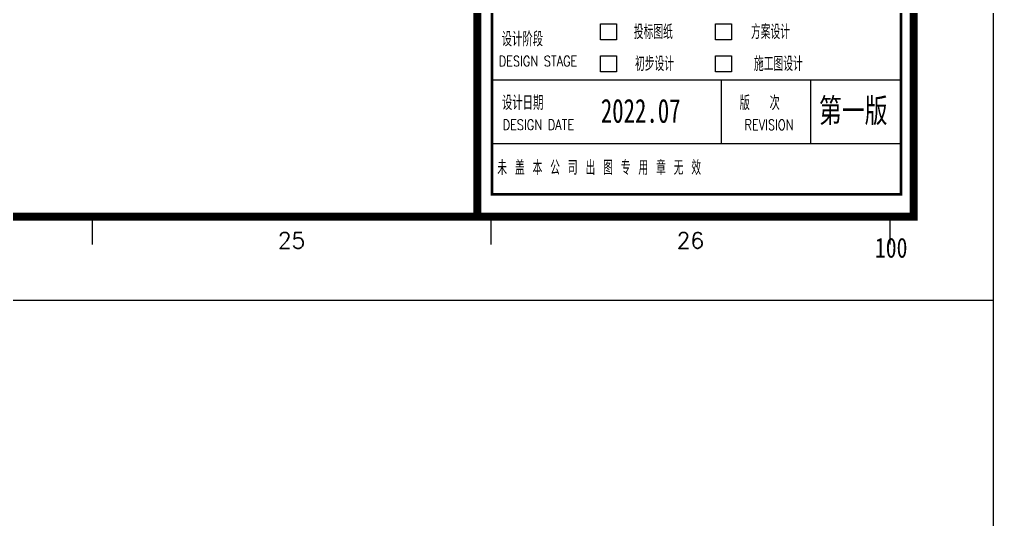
# Model space of a CAD drawing. Header units: inches. Extents: x 0 to 508000, y 0 to 738838.
# Drawn here: x 235089 to 247300, y 309691 to 315956 of the extents above; entities that cross this region are included whole.
import ezdxf
from ezdxf.enums import TextEntityAlignment as Align

# ---------------------------------------------------------------- set-up
doc = ezdxf.new("R2010")
doc.units = ezdxf.units.IN
doc.header["$LTSCALE"] = 1000
doc.header["$MEASUREMENT"] = 0
doc.layers.get('0').update_dxf_attribs({"true_color": 0xffffff})
for name, color, linetype, true_color in [('TK', 7, 'Continuous', 0xffffff), ('TK-TEXT', 4, 'Continuous', 0x00ffff), ('ZG-图框层', 4, 'Continuous', 0x00ffff), ('ZG-比例', 140, 'Continuous', 0x00bfff)]:
    doc.layers.add(name, color=color, linetype=linetype, true_color=true_color)
doc.styles.add('CCIAD-图框(可变字)', font='simhei.ttf', dxfattribs={"height": 0.2, "bigfont": 'gbcbig.shx'})
doc.styles.add('ISOCP', font='txt.shx', dxfattribs={"height": 0.2, "bigfont": 'gbcbig.shx'})
doc.styles.add('基本字体', font='simplex.shx', dxfattribs={"height": 0.2, "bigfont": 'gbcbig.shx'})
doc.styles.add('宋体-TK', font='simsun.ttc', dxfattribs={"height": 0.2, "bigfont": 'gbcbig.shx'})

# ---------------------------------------------------------------- blocks, each defined once
blk = doc.blocks.new('DAnoyomous24367')
at = {"layer": 'TK', "style": '基本字体'}
blk.add_text('设计阶段', height=180, dxfattribs=at).set_placement((241134, 315620))
at = {"layer": 'TK', "style": '基本字体', "width": 0.8}
blk.add_text('DESIGN STAGE', height=130, dxfattribs=at).set_placement((241097, 315370))
blk = doc.blocks.new('DAnoyomous24370')
at = {"layer": 'TK', "style": '基本字体'}
blk.add_text('设计日期', height=180, dxfattribs=at).set_placement((241138, 314822))
at = {"layer": 'TK', "style": '基本字体', "width": 0.8}
blk.add_text('DESIGN DATE', height=130.03, dxfattribs=at).set_placement((241146, 314572))
blk = doc.blocks.new('DAnoyomous24376')
at = {"layer": 'TK', "style": '基本字体'}
blk.add_text('版  次', height=180, dxfattribs=at).set_placement((244116, 314821))
at = {"layer": 'TK', "style": '基本字体', "width": 0.8}
blk.add_text('REVISION', height=130, dxfattribs=at).set_placement((244178, 314571))

msp = doc.modelspace()

# ---------------------------------------------------------------- linework, layer by layer
at = {"lineweight": -3}
msp.add_line((247300, 282438), (247300, 312438), dxfattribs=at)
at = {"layer": 'TK', "lineweight": -3}
for p, q in [((241032, 315201), (246139, 315201)), ((241232, 315201), (246139, 315201)), ((243886, 315201), (243886, 314401)), ((245005, 315201), (245005, 314401)), ((241032, 314401), (246139, 314401)), ((241232, 314401), (245232, 314401)), ((236000, 313530), (236000, 313138)), ((241000, 313530), (241000, 313138)), ((246000, 313530), (246000, 313138))]:
    msp.add_line(p, q, dxfattribs=at)
at = {"layer": 'TK', "lineweight": -3, "const_width": 100}
msp.add_lwpolyline([(240829, 313484), (240829, 395538)], dxfattribs=at)
at = {"layer": 'TK', "lineweight": -3}
msp.add_lwpolyline([(240829, 313484), (246300, 313484), (246300, 395538)], dxfattribs=at)
at = {"layer": 'TK', "lineweight": -3, "const_width": 34.7}
msp.add_lwpolyline([(241012, 330978), (246139, 330978), (246139, 313764), (241012, 313764)], close=True, dxfattribs=at)
at = {"layer": 'TK', "lineweight": -3}
for points in [[(242374, 315901), (242574, 315901), (242574, 315701), (242374, 315701)], [(243815, 315901), (244015, 315901), (244015, 315701), (243815, 315701)], [(242374, 315501), (242574, 315501), (242574, 315301), (242374, 315301)], [(243815, 315501), (244015, 315501), (244015, 315301), (243815, 315301)]]:
    msp.add_lwpolyline(points, close=True, dxfattribs=at)
at = {"layer": 'ZG-图框层', "lineweight": -3}
msp.add_lwpolyline([(113500, 396538), (113500, 312438), (247300, 312438), (247300, 396538)], close=True, dxfattribs=at)
at = {"layer": 'ZG-图框层', "lineweight": -3, "const_width": 100}
msp.add_lwpolyline([(116000, 313484), (116000, 395538), (246300, 395538), (246300, 313484)], close=True, dxfattribs=at)

# ---------------------------------------------------------------- block references
at = {"layer": 'TK'}
for name in ['DAnoyomous24367', 'DAnoyomous24370', 'DAnoyomous24376']:
    msp.add_blockref(name, (0, 0), dxfattribs=at)

# ---------------------------------------------------------------- texts
at = {"layer": 'TK', "style": '基本字体', "width": 0.8}
for s, p in [('投标图纸', (243035, 315801)), ('方案设计  ', (244603, 315801)), ('初步设计', (243050, 315401)), ('施工图设计', (244603, 315401))]:
    msp.add_text(s, height=180, dxfattribs=at).set_placement(p, align=Align.MIDDLE_CENTER)
msp.add_text('未 盖 本 公 司 出 图 专 用 章 无 效', height=180, dxfattribs=at).set_placement((243634, 314099), align=Align.MIDDLE_RIGHT)
at = {"layer": 'TK', "style": 'ISOCP'}
for s, p in [('25', (238500, 313188)), ('26', (243500, 313188))]:
    msp.add_text(s, height=200, dxfattribs=at).set_placement(p, align=Align.MIDDLE_CENTER)
at = {"layer": 'TK-TEXT', "style": 'CCIAD-图框(可变字)', "width": 0.7}
for tag, p, s in [('2022.07', (242377, 314662), '2022.07'), ('第一版', (245112, 314666), '第一版')]:
    msp.add_attdef(tag, p, s, height=300, dxfattribs=at)
at = {"layer": 'ZG-比例', "style": '宋体-TK', "width": 0.8}
msp.add_text('100', height=250, dxfattribs=at).set_placement((245813, 312971))

doc.saveas('drawing.dxf')
